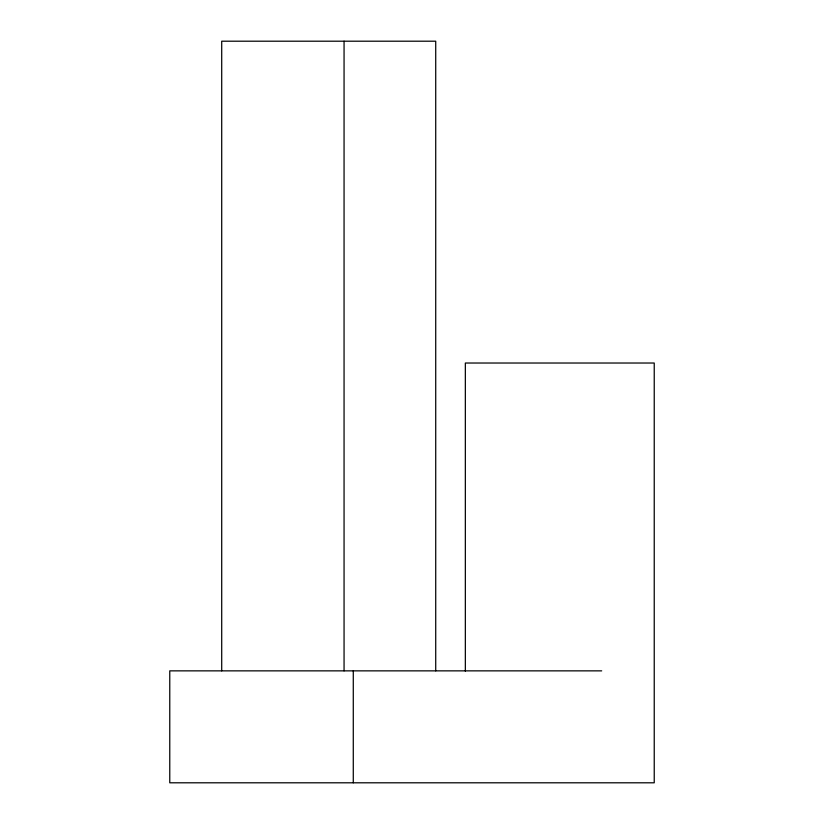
<?xml version="1.0" encoding="UTF-8"?>
<svg xmlns="http://www.w3.org/2000/svg" width="824" height="824" viewBox="0 0 824 824"><rect width="100%" height="100%" fill="white"/><g stroke="black" fill="none" stroke-linecap="round" stroke-linejoin="round"><path stroke-width="1.24" d="M601.685 670.86L169.765 670.86L169.765 782.8L654.235 782.8L654.235 363.024L465.344 363.024L465.344 671.117M435.721 670.86L435.721 41.2L221.708 41.2L221.708 670.86M353.28 670.86L353.28 782.8M344.061 41.2L344.061 670.86"/></g></svg>
